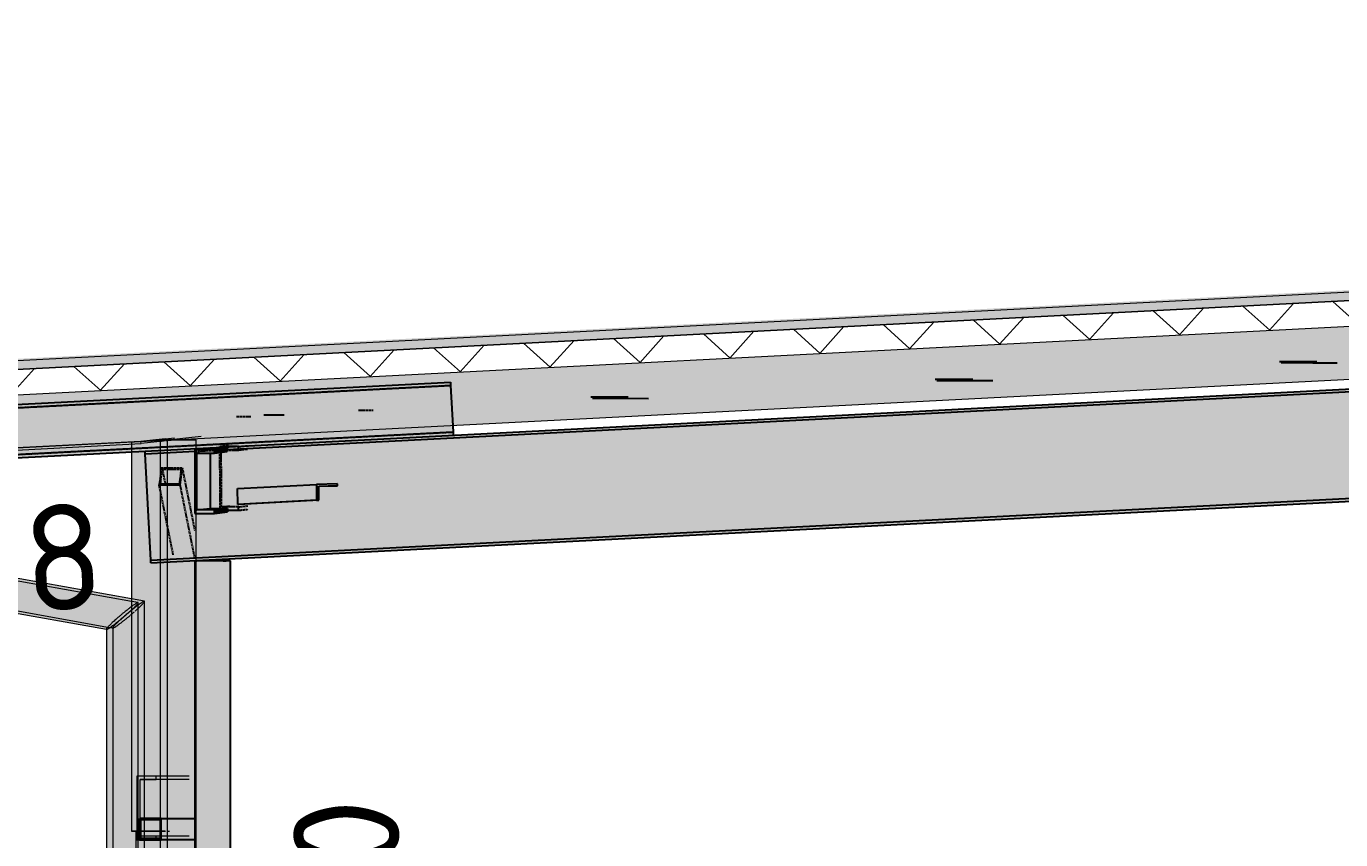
# Model space of a CAD drawing. Header units: millimetres. Extents: x 632 to 645312, y -3890 to 22200.
# Drawn here: x 571723 to 577917, y 7600 to 11433 of the extents above; entities that cross this region are included whole.
import ezdxf

# ---------------------------------------------------------------- set-up
doc = ezdxf.new("R2010")
doc.units = ezdxf.units.MM
doc.linetypes.add('Dash', pattern=[7, 5, -2])
doc.linetypes.add('Hidden Half', pattern=[3, 2, -1])
for name, color, linetype, lineweight in [('A-200-M_WALL_EXT', 113, 'Continuous', 13), ('A-200-M_WALL_PAT', 111, 'Continuous', 13), ('A-270-M_ROOF', 132, 'Continuous', 13), ('A-350-M_CEILING', 13, 'Continuous', 13), ('M-520-M_DRAINAGE_FW', 2, 'Continuous', 13), ('S-280-A_COLUMN', 171, 'Continuous', 18), ('S-280-A_STRUCT_FRAME', 2, 'Continuous', 18), ('S-280-M_COLUMN', 52, 'Continuous', 13), ('S-280-M_STRUCT_FRAME', 12, 'Continuous', 13), ('S-280-MH_COLUMN', 52, 'Hidden Half', 13)]:
    doc.layers.add(name, color=color, linetype=linetype, lineweight=lineweight)
doc.styles.add('ISOCPEUR_2', font='isocpeur.ttf', dxfattribs={"height": 500})

# ---------------------------------------------------------------- blocks, each defined once
blk = doc.blocks.new('Downpipe - L Spreader - Default-3252576-S6_501-SECTION C1')
at = {"layer": 'M-520-M_DRAINAGE_FW', "lineweight": 5, "transparency": 33554432}
for points in [[(4282684.1, 8654.7), (4282748.3, 8705.1), (4282769.9, 8717.6), (4280644.1, 9095.9), (4280630.6, 9088.3), (4280580.1, 9050.1), (4280560.6, 9033.8), (4282601.6, 8669.4)], [(4282621.8, 8591.8), (4282621.2, 8593.9), (4282635.2, 8610.2), (4282684.1, 8654.7), (4280560.6, 9033.8), (4280511.6, 8989.3), (4280497.7, 8973), (4280498.2, 8970.9), (4282601.6, 8595.4)]]:
    blk.add_hatch(color=27, dxfattribs=at).paths.add_polyline_path(points)
h = blk.add_hatch(color=27, dxfattribs=at)
h.paths.add_polyline_path([(4282684.1, 5033.8), (4282770.4, 5033.8), (4282769.9, 5050), (4282732.8, 5050), (4282732.7, 5107.9), (4282684.1, 5105.7), (4282684.1, 5047.5)])
h.paths.add_polyline_path([(4282684.1, 5232.8), (4282770.4, 5235), (4282769.9, 8717.6), (4282754.1, 8709.2), (4282703.7, 8671), (4282684.1, 8654.7), (4282684.1, 5235)])
h = blk.add_hatch(color=27, dxfattribs=at)
h.paths.add_polyline_path([(4282665.3, 5033.8), (4282684.1, 5033.8), (4282683.7, 5105.6), (4282621.2, 5102.8), (4282621.2, 5033.8), (4282648.6, 5033.8)])
h.paths.add_polyline_path([(4282621.2, 5230), (4282684.1, 5235), (4282684.1, 8654.7), (4282635.2, 8610.2), (4282621.2, 8593.9), (4282621.2, 5235)])
at = {"layer": 'M-520-M_DRAINAGE_FW', "color": 53, "lineweight": 5}
for p, q in [((4282738.9, 8723.2), (4280646.7, 9096.7)), ((4280497.9, 8970.9), (4282621.5, 8591.8)), ((4282770.2, 8717.6), (4282738.9, 8723.2)), ((4282770.8, 7900), (4282770.8, 8716.8)), ((4282620.8, 8592.5), (4282620.8, 5250.9)), ((4282770.8, 7600), (4282770.8, 7900)), ((4282770.8, 5250.2), (4282770.8, 7600))]:
    blk.add_line(p, q, dxfattribs=at)
for points, knots in [([(4282738.9, 8698.5), (4282736.6, 8696.7), (4282732.8, 8693.9), (4282727.3, 8689.6), (4282721.2, 8685), (4282713.4, 8678.8), (4282703.7, 8671), (4282693.9, 8663), (4282687.3, 8657.5), (4282684.1, 8654.7)], [0.7551263, 0.7551263, 0.7551263, 0.7551263, 0.7916667, 0.8125, 0.8333333, 0.875, 0.9166667, 0.9583333, 1, 1, 1, 1]), ([(4282726.3, 8671), (4282729.3, 8673.6), (4282733.7, 8677.5), (4282737.8, 8681.3), (4282739.1, 8682.5)], [0.08333333, 0.08333333, 0.08333333, 0.08333333, 0.125, 0.14582913, 0.14582913, 0.14582913, 0.14582913]), ([(4282740.2, 8683.5), (4282741.2, 8684.4), (4282743.4, 8686.5), (4282746.8, 8689.6), (4282750.6, 8693.3), (4282753.1, 8695.8), (4282754.4, 8697.1)], [0.15141864, 0.15141864, 0.15141864, 0.15141864, 0.16666667, 0.1875, 0.20833333, 0.23521666, 0.23521666, 0.23521666, 0.23521666]), ([(4282754.4, 8697.1), (4282755.1, 8697.8), (4282757.8, 8700.5), (4282761.4, 8704.2), (4282763.8, 8706.8), (4282764.7, 8707.8)], [0.23542801, 0.23542801, 0.23542801, 0.23542801, 0.25, 0.29166667, 0.3199268, 0.3199268, 0.3199268, 0.3199268]), ([(4282765.9, 8709.2), (4282767, 8710.6), (4282768.8, 8712.7), (4282769.8, 8714.4), (4282770.2, 8715)], [0.33333333, 0.33333333, 0.33333333, 0.33333333, 0.375, 0.40731997, 0.40731997, 0.40731997, 0.40731997]), ([(4282684.1, 8654.7), (4282680.9, 8651.9), (4282674.5, 8646.4), (4282665.2, 8638.4), (4282656.5, 8630.5), (4282649.8, 8624.3), (4282644.9, 8619.7), (4282640.2, 8615.2), (4282635, 8610.1), (4282629.7, 8604.6), (4282625.6, 8600), (4282622.7, 8596.4), (4282620.6, 8593), (4282620.7, 8591.9), (4282621.5, 8591.8)], [0, 0, 0, 0, 0.0416667, 0.0833333, 0.125, 0.1666667, 0.1875, 0.2083333, 0.25, 0.2916667, 0.3333333, 0.375, 0.4166667, 0.4912474, 0.4912474, 0.4912474, 0.4912474]), ([(4282651.8, 8610.2), (4282654.4, 8612.1), (4282658.6, 8615.2), (4282663.2, 8618.8), (4282664.9, 8620.1), (4282665.1, 8620.3)], [0.75, 0.75, 0.75, 0.75, 0.79166667, 0.8125, 0.81576014, 0.81576014, 0.81576014, 0.81576014]), ([(4282669, 8623.2), (4282672, 8625.6), (4282677, 8629.5), (4282682.1, 8633.6), (4282684, 8635.2)], [0.83333333, 0.83333333, 0.83333333, 0.83333333, 0.875, 0.89962266, 0.89962266, 0.89962266, 0.89962266]), ([(4282688, 8638.4), (4282691.3, 8641), (4282696.5, 8645.3), (4282701.7, 8649.7), (4282703.7, 8651.4)], [0.91666667, 0.91666667, 0.91666667, 0.91666667, 0.95833333, 0.98342122, 0.98342122, 0.98342122, 0.98342122]), ([(4282707.6, 8654.7), (4282710.8, 8657.5), (4282716, 8662), (4282721, 8666.3), (4282722.8, 8667.9)], [0, 0, 0, 0, 0.04166667, 0.06722635, 0.06722635, 0.06722635, 0.06722635]), ([(4282637.6, 8600.2), (4282639.6, 8601.6), (4282643.1, 8604), (4282646.9, 8606.7), (4282648.3, 8607.7)], [0.66666667, 0.66666667, 0.66666667, 0.66666667, 0.70833333, 0.73171743, 0.73171743, 0.73171743, 0.73171743])]:
    blk.add_open_spline(points, degree=3, knots=knots, dxfattribs=at)
for points in [[(4282722.9, 8668), (4282724.1, 8669), (4282725.2, 8670), (4282726.3, 8671)], [(4282754.1, 8709.2), (4282752.1, 8707.8), (4282747.6, 8704.7), (4282742.6, 8701.1), (4282739.9, 8699.2)], [(4282764.4, 8715.5), (4282761.7, 8714.1), (4282758.2, 8711.9), (4282754.1, 8709.2)], [(4282769.9, 8717.6), (4282768.9, 8717.6), (4282767, 8716.9), (4282764.4, 8715.5)], [(4282770.2, 8717.6), (4282770.1, 8717.6), (4282770, 8717.6), (4282769.9, 8717.6)], [(4282770.8, 8716.8), (4282770.8, 8717.3), (4282770.6, 8717.5), (4282770.2, 8717.6)], [(4282770.4, 8715.5), (4282770.7, 8716), (4282770.8, 8716.5), (4282770.8, 8716.8)], [(4282648.4, 8607.8), (4282649.5, 8608.5), (4282650.6, 8609.4), (4282651.8, 8610.2)], [(4282665.2, 8620.4), (4282666.5, 8621.3), (4282667.7, 8622.2), (4282669, 8623.2)], [(4282684.1, 8635.3), (4282685.4, 8636.3), (4282686.7, 8637.3), (4282688, 8638.4)], [(4282703.8, 8651.4), (4282705.1, 8652.5), (4282706.3, 8653.6), (4282707.6, 8654.7)], [(4282621.5, 8591.8), (4282621.6, 8591.8), (4282621.7, 8591.8), (4282621.8, 8591.8)], [(4282621.8, 8591.8), (4282622.5, 8591.8), (4282623.7, 8592.1), (4282625.3, 8592.9)], [(4282627.3, 8593.9), (4282629.4, 8595), (4282631.9, 8596.5), (4282634.8, 8598.4)], [(4282634.8, 8598.4), (4282635.7, 8599), (4282636.6, 8599.6), (4282637.6, 8600.2)]]:
    blk.add_open_spline(points, degree=3, dxfattribs=at)
blk = doc.blocks.new('Structural Framing 26 - Structural Framing 26-1480178-S6_501-SECTION C1')
at = {"layer": 'S-280-M_STRUCT_FRAME', "lineweight": 5, "transparency": 33554432}
for points in [[(4282764.2, 7600), (4282777.3, 7600), (4282777.3, 7700), (4282780.4, 7700), (4282780.4, 7884), (4282855.3, 7884), (4282855.3, 7900), (4282764.2, 7900), (4282764.2, 7707.8)], [(4282780.3, 7700), (4282938.7, 7700), (4282938.7, 7884), (4282780.3, 7884), (4282780.3, 7707.8)], [(4282855.4, 7884), (4283013.8, 7884), (4283013.8, 7900), (4282855.4, 7900)]]:
    blk.add_hatch(color=8, dxfattribs=at).paths.add_polyline_path(points)
at = {"layer": 'S-280-M_STRUCT_FRAME', "color": 53, "lineweight": 5}
for p, q in [((4282855.3, 7900), (4282764.2, 7900)), ((4282764.2, 7900), (4282764.2, 7600)), ((4282855.3, 7900), (4282764.2, 7900)), ((4282780.4, 7616), (4282780.4, 7884)), ((4282780.4, 7884), (4282855.3, 7884)), ((4282854.9, 7884), (4282780.4, 7884)), ((4282855.3, 7884), (4282855.3, 7900)), ((4282875.1, 7900), (4282855.4, 7900)), ((4282909, 7900), (4282855.4, 7900)), ((4282909, 7884), (4282855.4, 7884)), ((4282875.1, 7884), (4282855.4, 7884)), ((4282899.8, 7900), (4282879.9, 7900)), ((4282899.8, 7884), (4282879.9, 7884)), ((4282909, 7900), (4282905.5, 7900)), ((4282909, 7884), (4282905.5, 7884)), ((4282922.6, 7900), (4282909, 7900)), ((4282923.4, 7900), (4282909, 7900)), ((4282923.4, 7884), (4282909, 7884)), ((4282938.8, 7884), (4282909, 7884)), ((4282946, 7900), (4282923.4, 7900)), ((4282946, 7884), (4282923.4, 7884)), ((4283011.3, 7900), (4282946, 7900)), ((4283011.3, 7884), (4282946, 7884)), ((4282764.2, 7600), (4282855.3, 7600)), ((4282764.2, 7600), (4282855.3, 7600)), ((4282855.3, 7616), (4282780.4, 7616)), ((4282854.9, 7616), (4282780.4, 7616)), ((4282855.3, 7600), (4282855.3, 7616)), ((4282875.1, 7616), (4282855.4, 7616)), ((4282909, 7616), (4282855.4, 7616)), ((4282909, 7600), (4282855.4, 7600)), ((4282855.4, 7600), (4282875.1, 7600)), ((4282899.8, 7616), (4282880.2, 7616)), ((4282880.2, 7600), (4282899.8, 7600)), ((4282909, 7616), (4282905.5, 7616)), ((4282905.5, 7600), (4282909, 7600)), ((4282923.4, 7600), (4282909, 7600)), ((4282909, 7600), (4282922.6, 7600)), ((4282938.8, 7616), (4282910.9, 7616)), ((4282923.4, 7616), (4282910.9, 7616)), ((4282946, 7616), (4282923.4, 7616)), ((4282946, 7600), (4282923.4, 7600)), ((4283011.3, 7616), (4282946, 7616)), ((4283011.3, 7600), (4282946, 7600))]:
    blk.add_line(p, q, dxfattribs=at)
blk = doc.blocks.new('Downpipe - L Spreader - Default-V66-S6_501-SECTION C1')
at = {"layer": 'M-520-M_DRAINAGE_FW', "lineweight": 5, "transparency": 33554432}
for points in [[(4282713.8, 8660.9), (4282769.6, 8705.4), (4282799.6, 8723.8), (4280676.1, 9102.9), (4280660.3, 9094.5), (4280609.9, 9056.3), (4280590.3, 9040), (4282601.6, 8680.9)], [(4282651.5, 8598), (4282651, 8600.1), (4282664.9, 8616.4), (4282713.8, 8660.9), (4280590.3, 9040), (4280541.4, 8995.5), (4280527.4, 8979.2), (4280528, 8977.1), (4282601.6, 8606.9)]]:
    blk.add_hatch(color=27, dxfattribs=at).paths.add_polyline_path(points)
h = blk.add_hatch(color=27, dxfattribs=at)
h.paths.add_polyline_path([(4282713.8, 5040), (4282800.2, 5040), (4282799.6, 5050), (4282732.8, 5050), (4282732.7, 5107.9), (4282713.8, 5107), (4282713.8, 5047.5)])
h.paths.add_polyline_path([(4282713.8, 5234.1), (4282783.8, 5235), (4282800.2, 5235), (4282799.6, 7600), (4282777.3, 7600), (4282777.3, 7700), (4282800.2, 7700), (4282799.6, 8723.8), (4282783.8, 8715.4), (4282733.4, 8677.2), (4282713.8, 8660.9), (4282713.8, 5235)])
h = blk.add_hatch(color=27, dxfattribs=at)
h.paths.add_polyline_path([(4282695.1, 5040), (4282713.8, 5040), (4282713.5, 5107), (4282651, 5104.2), (4282651, 5040), (4282678.4, 5040)])
h.paths.add_polyline_path([(4282651, 5231.3), (4282713.8, 5235), (4282713.8, 8660.9), (4282664.9, 8616.4), (4282651, 8600.1), (4282651, 5235)])
at = {"layer": 'M-520-M_DRAINAGE_FW', "color": 53, "lineweight": 5}
for p, q in [((4282738.9, 8734.7), (4280676.4, 9102.9)), ((4280527.7, 8977.1), (4282635.2, 8600.8)), ((4282799.9, 8723.8), (4282738.9, 8734.7)), ((4282800.6, 7900), (4282800.6, 8723)), ((4282635.2, 8600.8), (4282648.6, 8598.4)), ((4282648.8, 8598.4), (4282651.2, 8598)), ((4282650.6, 8598.7), (4282650.6, 5250.7)), ((4282800.6, 7884), (4282800.6, 7900)), ((4282800.6, 7616), (4282800.6, 7883.6)), ((4282800.6, 7600), (4282800.6, 7616)), ((4282800.6, 5250.1), (4282800.6, 7600))]:
    blk.add_line(p, q, dxfattribs=at)
for points, knots in [([(4282733.4, 8677.2), (4282730.1, 8674.5), (4282726.6, 8671.7), (4282723.1, 8668.7), (4282722.8, 8668.5)], [0.91666667, 0.91666667, 0.91666667, 0.91666667, 0.95833333, 0.96180645, 0.96180645, 0.96180645, 0.96180645]), ([(4282752.4, 8692.4), (4282749.4, 8690), (4282745.3, 8686.8), (4282741.1, 8683.4), (4282740.1, 8682.6)], [0.83333333, 0.83333333, 0.83333333, 0.83333333, 0.875, 0.88784002, 0.88784002, 0.88784002, 0.88784002]), ([(4282740.1, 8663.4), (4282742.4, 8665.3), (4282746.6, 8669), (4282750.7, 8672.5), (4282752.6, 8674.1)], [0.01227838, 0.01227838, 0.01227838, 0.01227838, 0.04166667, 0.06722635, 0.06722635, 0.06722635, 0.06722635]), ([(4282764.6, 8701.7), (4282763.5, 8700.9), (4282761, 8699), (4282757.6, 8696.3), (4282755.2, 8694.5), (4282754.3, 8693.8)], [0.77562734, 0.77562734, 0.77562734, 0.77562734, 0.79166667, 0.8125, 0.82496413, 0.82496413, 0.82496413, 0.82496413]), ([(4282783.8, 8715.4), (4282781.8, 8714), (4282777.6, 8711.1), (4282772.8, 8707.7), (4282770.5, 8706)], [0.66666667, 0.66666667, 0.66666667, 0.66666667, 0.70833333, 0.74541917, 0.74541917, 0.74541917, 0.74541917]), ([(4282770.6, 8690.4), (4282771.3, 8691), (4282773.3, 8692.9), (4282776.5, 8695.9), (4282780.3, 8699.6), (4282782.8, 8702), (4282784.1, 8703.3)], [0.15499904, 0.15499904, 0.15499904, 0.15499904, 0.16666667, 0.1875, 0.20833333, 0.23521666, 0.23521666, 0.23521666, 0.23521666]), ([(4282784.2, 8703.3), (4282784.9, 8704), (4282787.5, 8706.7), (4282791.1, 8710.4), (4282793.5, 8713), (4282794.4, 8714)], [0.23542801, 0.23542801, 0.23542801, 0.23542801, 0.25, 0.29166667, 0.3199268, 0.3199268, 0.3199268, 0.3199268]), ([(4282795.6, 8715.4), (4282796.8, 8716.8), (4282798.5, 8718.9), (4282799.5, 8720.6), (4282799.9, 8721.2)], [0.33333333, 0.33333333, 0.33333333, 0.33333333, 0.375, 0.40731997, 0.40731997, 0.40731997, 0.40731997]), ([(4282678.4, 8629.4), (4282677.1, 8628.2), (4282674.6, 8625.9), (4282670.1, 8621.6), (4282667.2, 8618.7), (4282665.4, 8616.9)], [0.16666667, 0.16666667, 0.16666667, 0.16666667, 0.1875, 0.20833333, 0.24654338, 0.24654338, 0.24654338, 0.24654338]), ([(4282667.3, 8606.4), (4282669.3, 8607.8), (4282672.8, 8610.2), (4282676.6, 8612.9), (4282678.1, 8613.9)], [0.66666667, 0.66666667, 0.66666667, 0.66666667, 0.70833333, 0.73171743, 0.73171743, 0.73171743, 0.73171743]), ([(4282678.1, 8614), (4282679.2, 8614.8), (4282681.1, 8616.1), (4282683.1, 8617.6), (4282683.9, 8618.2)], [0.73213163, 0.73213163, 0.73213163, 0.73213163, 0.75, 0.76272259, 0.76272259, 0.76272259, 0.76272259]), ([(4282695.1, 8644.6), (4282692.1, 8642), (4282688.3, 8638.6), (4282684.7, 8635.3), (4282683.9, 8634.6)], [0.08333333, 0.08333333, 0.08333333, 0.08333333, 0.125, 0.13746163, 0.13746163, 0.13746163, 0.13746163]), ([(4282684.1, 8618.3), (4282686, 8619.7), (4282689.2, 8622.2), (4282692.9, 8625), (4282694.6, 8626.3), (4282694.9, 8626.5)], [0.76366899, 0.76366899, 0.76366899, 0.76366899, 0.79166667, 0.8125, 0.81576014, 0.81576014, 0.81576014, 0.81576014]), ([(4282695, 8626.6), (4282696.2, 8627.5), (4282698.9, 8629.6), (4282701.7, 8631.8), (4282703.3, 8633)], [0.81621053, 0.81621053, 0.81621053, 0.81621053, 0.83333333, 0.85391857, 0.85391857, 0.85391857, 0.85391857]), ([(4282713.8, 8660.9), (4282710.6, 8658.1), (4282707.2, 8655.1), (4282703.8, 8652.2), (4282703.6, 8652)], [0, 0, 0, 0, 0.04166667, 0.04462616, 0.04462616, 0.04462616, 0.04462616]), ([(4282703.7, 8633.4), (4282705.2, 8634.5), (4282708.5, 8637.1), (4282711.8, 8639.8), (4282713.7, 8641.4)], [0.85604483, 0.85604483, 0.85604483, 0.85604483, 0.875, 0.89962266, 0.89962266, 0.89962266, 0.89962266]), ([(4282713.8, 8641.5), (4282715.1, 8642.5), (4282718.1, 8644.9), (4282721, 8647.3), (4282722.7, 8648.7)], [0.90007953, 0.90007953, 0.90007953, 0.90007953, 0.91666667, 0.9379246, 0.9379246, 0.9379246, 0.9379246]), ([(4282722.9, 8648.8), (4282724.4, 8650.1), (4282728, 8653), (4282731.5, 8655.9), (4282733.4, 8657.6)], [0.93867161, 0.93867161, 0.93867161, 0.93867161, 0.95833333, 0.98342122, 0.98342122, 0.98342122, 0.98342122]), ([(4282651.2, 8598), (4282651.3, 8598), (4282652.1, 8597.9), (4282653.4, 8598.4), (4282655.1, 8599.1)], [0.49124735, 0.49124735, 0.49124735, 0.49124735, 0.5, 0.56081042, 0.56081042, 0.56081042, 0.56081042])]:
    blk.add_open_spline(points, degree=3, knots=knots, dxfattribs=at)
for points in [[(4282739, 8681.7), (4282737.1, 8680.2), (4282735.3, 8678.7), (4282733.4, 8677.2)], [(4282756.1, 8677.2), (4282759.1, 8679.8), (4282762, 8682.4), (4282764.7, 8685)], [(4282769.6, 8705.4), (4282768, 8704.2), (4282766.4, 8703), (4282764.6, 8701.7)], [(4282764.7, 8685), (4282766.5, 8686.6), (4282768.2, 8688.1), (4282769.9, 8689.7)], [(4282794.1, 8721.7), (4282791.4, 8720.3), (4282788, 8718.1), (4282783.8, 8715.4)], [(4282799.6, 8723.8), (4282798.6, 8723.8), (4282796.7, 8723.1), (4282794.1, 8721.7)], [(4282799.9, 8723.8), (4282799.8, 8723.8), (4282799.7, 8723.8), (4282799.6, 8723.8)], [(4282800.6, 8723.1), (4282800.6, 8723.5), (4282800.4, 8723.7), (4282799.9, 8723.8)], [(4282800.2, 8721.7), (4282800.4, 8722.3), (4282800.6, 8722.7), (4282800.6, 8723.1)], [(4282664.9, 8616.4), (4282663, 8614.5), (4282659.5, 8610.8), (4282656.7, 8607.8), (4282655.5, 8606.4)], [(4282682.2, 8633), (4282680.9, 8631.8), (4282679.6, 8630.6), (4282678.4, 8629.4)], [(4282703.5, 8652), (4282700.6, 8649.5), (4282697.8, 8647), (4282695.1, 8644.6)], [(4282722.7, 8668.4), (4282719.7, 8666), (4282716.8, 8663.4), (4282713.8, 8660.9)], [(4282733.5, 8657.7), (4282734.8, 8658.7), (4282736, 8659.8), (4282737.3, 8660.9)], [(4282651, 8600.1), (4282650.7, 8599.5), (4282650.6, 8599.1), (4282650.6, 8598.7)], [(4282650.6, 8598.7), (4282650.6, 8598.3), (4282650.8, 8598.1), (4282651.2, 8598)], [(4282655.5, 8606.4), (4282654.4, 8605), (4282652.4, 8602.6), (4282651.3, 8600.8), (4282651, 8600.1)], [(4282657, 8600.1), (4282659.1, 8601.2), (4282661.6, 8602.7), (4282664.5, 8604.6)]]:
    blk.add_open_spline(points, degree=3, dxfattribs=at)
blk = doc.blocks.new('Area 51 Ceiling - External FC - Area 51 Ceiling - External FC-2924300-S6_501-SECTION C1')
at = {"layer": 'A-350-M_CEILING', "color": 53, "lineweight": 5}
for p, q in [((4282783.3, 9476.4), (4282166.5, 9444.6)), ((4282783.8, 9466.5), (4282783.3, 9476.4)), ((4282783.4, 9476.5), (4282941.7, 9493.7)), ((4282874.5, 9476.4), (4282784, 9466.5)), ((4282878.1, 9476.7), (4282875.1, 9476.4)), ((4282899.8, 9479.1), (4282879.5, 9476.9)), ((4282909, 9480.1), (4282903, 9479.5)), ((4282942.2, 9483.7), (4282910.7, 9480.3)), ((4282166.5, 9444.6), (4280603.4, 9363.9)), ((4280603.9, 9354), (4282783.8, 9466.5)), ((4280622.8, 9366.1), (4280603.4, 9363.9)), ((4280603.4, 9363.9), (4280603.9, 9354)), ((4280603.9, 9354), (4280762.4, 9371.2)), ((4280674.2, 9371.7), (4280622.8, 9366.1)), ((4280761.7, 9381.2), (4280674.4, 9371.7))]:
    blk.add_line(p, q, dxfattribs=at)
blk = doc.blocks.new('25021-APA-ZZ-ZZ-M3-AR-000001_V3_rvt-8-S6_501-SECTION C1')
at = {"layer": 'A-200-M_WALL_EXT', "lineweight": 5, "transparency": 33554432}
blk.add_hatch(color=10, dxfattribs=at).paths.add_polyline_path([(4282915, 7700), (4283036.9, 7700), (4283037.5, 8914.9), (4283036, 8914.9), (4282909, 8908.4), (4282909, 7700)])
at = {"layer": 'A-200-M_WALL_PAT', "transparency": 33554432}
for points in [[(4282777.3, 7640), (4282777.3, 7700), (4282909, 7700), (4282909, 8908.4), (4282830.4, 8904.3), (4282803.2, 9431.8), (4282738.9, 9428.5), (4282738.9, 7640), (4282748.3, 7640)], [(4282909, 5240), (4282909, 7600), (4282777.3, 7600), (4282777.3, 7640), (4282759.1, 7640), (4282759.1, 5240), (4282895, 5240)]]:
    blk.add_hatch(color=253, dxfattribs=at).paths.add_polyline_path(points)
at = {"layer": 'A-270-M_ROOF', "transparency": 33554432}
h = blk.add_hatch(color=9, dxfattribs=at)
h.paths.add_polyline_path([(4280622.8, 9735.4), (4307676.8, 11131.7), (4307676.8, 11171.8), (4280622.8, 9775.5)])
h.paths.add_polyline_path([(4307826.8, 11139.5), (4312657.3, 11388.8), (4312657.3, 11428.9), (4307826.8, 11179.5)])
at = {"layer": 'A-270-M_ROOF', "lineweight": 5, "transparency": 33554432}
h = blk.add_hatch(color=9, dxfattribs=at)
h.paths.add_polyline_path([(4280622.9, 9775.5), (4307676.8, 11171.8), (4307676.8, 11176.3), (4307460.4, 11165.2), (4307416.6, 11167.5), (4280781.3, 9792.8)])
h.paths.add_polyline_path([(4307826.8, 11179.5), (4312657.3, 11428.9), (4312657.3, 11433.4), (4307826.8, 11183.8)])
at = {"layer": 'A-270-M_ROOF', "lineweight": 5}
h = blk.add_hatch(dxfattribs=at)
h.set_pattern_fill('FP_46', angle=225, style=0, pattern_type=2)
h.set_pattern_definition([(47.955, (4325937.9, -8e-07), (-222.7857, 200.9142), []), (137.955, (4325937.9, -8e-07), (-200.9142, -222.7857), [])])
h.paths.add_polyline_path([(4280622.8, 9615.3), (4307676.8, 11011.6), (4307676.8, 11131.7), (4280622.8, 9735.4), (4280622.8, 9674.2)])
h.paths.add_polyline_path([(4307826.8, 11019.3), (4312657.3, 11268.6), (4312657.3, 11388.8), (4307826.8, 11139.5), (4307826.8, 11062.2)])
at = {"layer": 'A-270-M_ROOF', "lineweight": 5, "transparency": 33554432}
h = blk.add_hatch(color=10, dxfattribs=at)
h.paths.add_polyline_path([(4280622.9, 9735.4), (4307676.8, 11131.7), (4307676.8, 11136.3), (4307460.4, 11125.1), (4307416.6, 11127.4), (4280781.3, 9752.7)])
h.paths.add_polyline_path([(4307826.8, 11139.5), (4312657.3, 11388.8), (4312657.3, 11393.4), (4307826.8, 11143.7)])
h = blk.add_hatch(color=254, dxfattribs=at)
h.paths.add_polyline_path([(4284252.3, 9552.3), (4307676.8, 10761.2), (4307676.8, 11011.6), (4280622.8, 9615.3), (4280622.8, 9572.6), (4280777.7, 9588.8), (4280862.3, 9588), (4280862.7, 9582.1), (4284241.8, 9756.3), (4284251.2, 9573.4)])
h.paths.add_polyline_path([(4307826.8, 10769), (4312657.3, 11018.3), (4312657.3, 11268.6), (4307826.8, 11019.3), (4307826.8, 10830.9)])
at = {"layer": 'S-280-M_COLUMN', "lineweight": 5, "transparency": 33554432}
h = blk.add_hatch(color=10, dxfattribs=at)
h.paths.add_polyline_path([(4282878.1, 5240), (4282882.9, 5240), (4282882.9, 7600), (4282874.5, 7600), (4282875.1, 5240)])
h.paths.add_polyline_path([(4282874.5, 7700), (4282882.9, 7700), (4282882.9, 8907), (4282874.5, 8904.3), (4282874.5, 7707.8)])
h = blk.add_hatch(color=10, dxfattribs=at)
h.paths.add_polyline_path([(4282899.8, 5240), (4282899.8, 7600), (4282879.5, 7600), (4282879.5, 5240), (4282895, 5240)])
h.paths.add_polyline_path([(4282895, 7700), (4282899.8, 7700), (4282899.8, 8907.9), (4282879.5, 8906.9), (4282879.5, 7700)])
h = blk.add_hatch(color=10, dxfattribs=at)
h.paths.add_polyline_path([(4283011.3, 5240), (4283011.3, 7600), (4282882.9, 7600), (4282882.9, 5240), (4282895, 5240)])
h.paths.add_polyline_path([(4282895, 7700), (4283011.3, 7700), (4283011.3, 8913.6), (4282882.9, 8907), (4282882.9, 7700)])
h = blk.add_hatch(color=10, dxfattribs=at)
h.paths.add_polyline_path([(4282903, 5240), (4282905.5, 5240), (4282904.1, 7600), (4282899.8, 7600), (4282900.9, 5240)])
h.paths.add_polyline_path([(4282901.8, 7700), (4282905.5, 7700), (4282903.3, 8908.1), (4282899.8, 8907.9), (4282900.9, 7700)])
h = blk.add_hatch(color=10, dxfattribs=at)
h.paths.add_polyline_path([(4283033.9, 5240), (4283033.9, 7600), (4282905.5, 7600), (4282905.5, 5240)])
h.paths.add_polyline_path([(4283033.9, 7700), (4283033.9, 8914.8), (4282905.5, 8908.2), (4282905.5, 7700)])
h = blk.add_hatch(color=10, dxfattribs=at)
h.paths.add_polyline_path([(4283016.4, 5240), (4283022.7, 5240), (4283020.6, 7600), (4283011.3, 7600), (4283011.3, 5240)])
h.paths.add_polyline_path([(4283016.4, 7700), (4283022.7, 7700), (4283020.6, 8914.1), (4283011.3, 8913.6), (4283013.4, 7700)])
h = blk.add_hatch(color=10, dxfattribs=at)
h.paths.add_polyline_path([(4283036.9, 5240), (4283036.9, 7600), (4283022.7, 7600), (4283022.7, 5240)])
h.paths.add_polyline_path([(4283036.9, 7700), (4283037.5, 8914.9), (4283022.7, 8914.2), (4283022.7, 7700)])
h = blk.add_hatch(color=10, dxfattribs=at)
h.paths.add_polyline_path([(4283036.3, 5240), (4283036.9, 5240), (4283035, 7600), (4283033.9, 7600), (4283033.9, 5240)])
h.paths.add_polyline_path([(4283034.9, 7700), (4283036.9, 7700), (4283036.3, 8914.9), (4283033.9, 8914.8), (4283033.9, 7700)])
at = {"layer": 'A-200-M_WALL_EXT', "color": 53, "lineweight": 5}
for p, q in [((4282738.9, 9474.2), (4282897.3, 9491.4)), ((4282909, 9482.9), (4282738.9, 9474.2)), ((4283067.3, 9500.2), (4282909, 9482.9)), ((4282909, 7640), (4282909, 9482.9)), ((4282738.9, 9474.2), (4282738.9, 7640)), ((4282738.9, 7640), (4282759.1, 7640)), ((4282759.1, 7640), (4282738.9, 7640)), ((4282764.2, 7640), (4282759.1, 7640)), ((4282759.1, 7640), (4282759.1, 5240)), ((4282759.1, 7640), (4282764.2, 7640)), ((4282780.3, 7640), (4282766.5, 7640)), ((4282766.5, 7640), (4282780.3, 7640)), ((4282875.1, 7640), (4282780.4, 7640)), ((4282780.4, 7640), (4282875.1, 7640)), ((4282897.3, 7640), (4282880.2, 7640)), ((4282880.2, 7640), (4282899.8, 7640)), ((4282905.5, 7640), (4282909, 7640)), ((4282909, 5240), (4282909, 7640)), ((4282909, 7640), (4282917.5, 7640))]:
    blk.add_line(p, q, dxfattribs=at)
at = {"layer": 'A-270-M_ROOF', "color": 53, "lineweight": 5}
for p, q in [((4280622.8, 9615.3), (4312682.3, 11269.9)), ((4282166.5, 9444.6), (4312682.3, 11019.6)), ((4293044.9, 10416.6), (4280622.8, 9775.5)), ((4292995.8, 10374), (4280622.8, 9735.4)), ((4280622.8, 9735.4), (4292995.8, 10374))]:
    blk.add_line(p, q, dxfattribs=at)
at = {"layer": 'S-280-M_COLUMN', "color": 53, "lineweight": 5}
for p, q in [((4282874.4, 9485.1), (4282875.1, 9485.1)), ((4282874.4, 9484.9), (4282874.4, 9481.1)), ((4282874.4, 9481.1), (4282874.4, 7900)), ((4282878.1, 9485.1), (4282882.9, 9485.1)), ((4282879.5, 9485.1), (4282879.4, 9485.1)), ((4282881.3, 9485.1), (4282879.4, 9485.1)), ((4282879.5, 9485.1), (4282894.9, 9485.1)), ((4282899.8, 9485.1), (4282879.5, 9485.1)), ((4282928.4, 9485.1), (4282882.9, 9485.1)), ((4282883.6, 9485.1), (4282928.4, 9485.1)), ((4282894.9, 9485.1), (4282899.7, 9485.1)), ((4282903, 9485.1), (4282899.8, 9485.1)), ((4282902.9, 9485.1), (4282905.5, 9485.1)), ((4282905.5, 9485.1), (4282903, 9485.1)), ((4282928.4, 9485.1), (4282905.5, 9485.1)), ((4282906.3, 9485.1), (4282928.4, 9485.1)), ((4282928.5, 9485.1), (4282950.2, 9485.1)), ((4282950.2, 9485.1), (4282928.5, 9485.1)), ((4282928.5, 9485.1), (4282950.2, 9485.1)), ((4282950.2, 9485.1), (4282928.5, 9485.1)), ((4282950.2, 9485.1), (4282999.2, 9485.1)), ((4282975.8, 9485.1), (4282950.2, 9485.1)), ((4282950.2, 9485.1), (4282976.5, 9485.1)), ((4282998.5, 9485.1), (4282950.2, 9485.1)), ((4283011.3, 9485.1), (4282975.8, 9485.1)), ((4282976.5, 9485.1), (4283011.3, 9485.1)), ((4283020.6, 9485.1), (4282998.5, 9485.1)), ((4282999.2, 9485.1), (4283020.6, 9485.1)), ((4283011.3, 9485.1), (4283022.7, 9485.1)), ((4283014.6, 9485.1), (4283012, 9485.1)), ((4283016.7, 9485.1), (4283014.6, 9485.1)), ((4283017.8, 9485.1), (4283016.7, 9485.1)), ((4283017.8, 9485.1), (4283020.6, 9485.1)), ((4283043, 9485.1), (4283022.7, 9485.1)), ((4283022.7, 9485.1), (4283033.9, 9485.1)), ((4283033.9, 9485.1), (4283022.7, 9485.1)), ((4283022.7, 9485.1), (4283038.1, 9485.1)), ((4283036.3, 9485.1), (4283033.9, 9485.1)), ((4283037.8, 9485.1), (4283036.3, 9485.1)), ((4283038.2, 9485.1), (4283037.8, 9485.1)), ((4283038.2, 9485.1), (4283038.1, 9485.1)), ((4283039.5, 9485.1), (4283042.5, 9485.1)), ((4283042.5, 9485.1), (4283043.2, 9485.1)), ((4283043, 9485.1), (4283043.2, 9485.1)), ((4283043.2, 5248.9), (4283043.2, 9485.1)), ((4282874.4, 7898.1), (4282874.4, 7884)), ((4282874.4, 7884), (4282874.4, 7616)), ((4282874.4, 7614.1), (4282874.4, 7600)), ((4282874.4, 7600), (4282874.4, 5249.7))]:
    blk.add_line(p, q, dxfattribs=at)
at = {"layer": 'A-350-M_CEILING', "color": 53, "lineweight": 5}
blk.add_blockref('Area 51 Ceiling - External FC - Area 51 Ceiling - External FC-2924300-S6_501-SECTION C1', (0, 0), dxfattribs=at)
at = {"layer": 'M-520-M_DRAINAGE_FW', "color": 53, "lineweight": 5}
for name in ['Downpipe - L Spreader - Default-3252576-S6_501-SECTION C1', 'Downpipe - L Spreader - Default-V66-S6_501-SECTION C1']:
    blk.add_blockref(name, (0, 0), dxfattribs=at)
at = {"layer": 'S-280-M_STRUCT_FRAME', "color": 53, "lineweight": 5}
blk.add_blockref('Structural Framing 26 - Structural Framing 26-1480178-S6_501-SECTION C1', (0, 0), dxfattribs=at)
blk = doc.blocks.new('NRP_Framing-Steel-PFC - B309 - 300PFC-3900465-S6_501-SECTION C1')
at = {"layer": 'S-280-M_STRUCT_FRAME', "linetype": 'Dash', "lineweight": 25}
for points in [[(4283038.1, 9437.9), (4283129.3, 9438.2), (4283188.3, 9444.8), (4283082.9, 9442.9), (4283041.7, 9438.3)], [(4283038.1, 9137.9), (4283129.3, 9138.1), (4283129.3, 9154.1), (4283046.2, 9153.9), (4283046.2, 9422), (4283129.3, 9422.2), (4283129.3, 9438.2), (4283038.1, 9437.9), (4283038.1, 9211.5)], [(4283046.2, 9153.9), (4283109.7, 9160.9), (4283109, 9422.1), (4283046.2, 9422), (4283046.2, 9154.1)], [(4283129.3, 9422.2), (4283190, 9428.8), (4283188.3, 9444.7), (4283129.3, 9438.2)], [(4283046.2, 9153.9), (4283129.3, 9154.1), (4283188.3, 9160.9), (4283109.7, 9160.9)], [(4283129.3, 9138.1), (4283190.7, 9144.9), (4283190.7, 9160.9), (4283129.3, 9154.1)]]:
    blk.add_hatch(color=256, dxfattribs=at).paths.add_polyline_path(points)
at = {"layer": 'S-280-M_STRUCT_FRAME', "lineweight": 25}
for p, q in [((4283101, 9444.8), (4283038.1, 9437.9)), ((4283129.3, 9438.2), (4283038.1, 9437.9)), ((4283038.1, 9437.9), (4283038.1, 9137.9)), ((4283046.2, 9422), (4283129.3, 9422.2)), ((4283046.2, 9153.9), (4283046.2, 9422)), ((4283101, 9444.8), (4283188.3, 9444.8)), ((4283109, 9422.1), (4283109.7, 9160.9)), ((4283129.3, 9438.2), (4283189.9, 9444.8)), ((4283129.3, 9422.2), (4283129.3, 9438.2)), ((4283129.3, 9422.2), (4283190, 9428.8)), ((4283189.9, 9444.8), (4283190, 9428.8)), ((4283038.1, 9137.9), (4283129.3, 9138.1)), ((4283046.2, 9153.9), (4283109.7, 9160.9)), ((4283129.3, 9154.1), (4283046.2, 9153.9)), ((4283109.7, 9160.9), (4283190.7, 9160.9)), ((4283129.3, 9154.1), (4283190.7, 9160.9)), ((4283129.3, 9138.1), (4283129.3, 9154.1)), ((4283129.3, 9138.1), (4283190.7, 9144.9)), ((4283190.7, 9160.9), (4283190.7, 9144.9))]:
    blk.add_line(p, q, dxfattribs=at)
blk = doc.blocks.new('NRP_Framing-Steel-SHS - WH433 - 100x100x5_0SHS-4145221-S6_501-SECTION C1')
at = {"layer": 'S-280-M_STRUCT_FRAME', "linetype": 'Dash', "lineweight": 25}
h = blk.add_hatch(color=256, dxfattribs=at)
h.paths.add_polyline_path([(4282777.3, 7600), (4282878.6, 7600), (4282878.6, 7700), (4282777.3, 7700)])
h.paths.add_polyline_path([(4282873.5, 7605), (4282782.4, 7605), (4282782.4, 7695), (4282873.5, 7695)])
for points in [[(4282782.4, 7605), (4282873.5, 7605), (4282873.5, 7695), (4282782.4, 7695), (4282782.4, 7639.4)], [(4282895, 7600), (4283036.9, 7600), (4283036.9, 7700), (4282878.6, 7700), (4282878.6, 7600)]]:
    blk.add_hatch(color=256, dxfattribs=at).paths.add_polyline_path(points)
at = {"layer": 'S-280-M_STRUCT_FRAME', "lineweight": 25}
for p, q in [((4282878.6, 7700), (4282777.3, 7700)), ((4282777.3, 7700), (4282777.3, 7600)), ((4282782.4, 7695), (4282873.5, 7695)), ((4282782.4, 7605), (4282782.4, 7695)), ((4282873.5, 7695), (4282873.5, 7605)), ((4282878.6, 7600), (4282878.6, 7700)), ((4282878.6, 7700), (4283037, 7700)), ((4282777.3, 7600), (4282878.6, 7600)), ((4282873.5, 7605), (4282782.4, 7605)), ((4283037, 7600), (4282878.6, 7600))]:
    blk.add_line(p, q, dxfattribs=at)
blk = doc.blocks.new('NRP_Framing-Steel-Purlin Z - P914 - EZ250-15-4145887-S6_501-SECTION C1')
at = {"layer": 'S-280-M_STRUCT_FRAME', "color": 150, "lineweight": 25}
for p, q in [((4288304.6, 9845.9), (4288155.9, 9846.8)), ((4288420.4, 9845.7), (4288304.6, 9845.9))]:
    blk.add_line(p, q, dxfattribs=at)
blk = doc.blocks.new('NRP_Framing-Steel-Purlin Z - P914 - EZ250-15-4145934-S6_501-SECTION C1')
at = {"layer": 'S-280-M_STRUCT_FRAME', "color": 150, "lineweight": 25}
for p, q in [((4286682.2, 9762.2), (4286533.4, 9763.2)), ((4286798, 9762.1), (4286682.2, 9762.2))]:
    blk.add_line(p, q, dxfattribs=at)
blk = doc.blocks.new('NRP_Framing-Steel-Purlin Z - P914 - EZ250-15-4145889-S6_501-SECTION C1')
at = {"layer": 'S-280-M_STRUCT_FRAME', "color": 150, "lineweight": 25}
for p, q in [((4285059.7, 9678.6), (4284911, 9679.5)), ((4285175.5, 9678.5), (4285059.7, 9678.6))]:
    blk.add_line(p, q, dxfattribs=at)
blk = doc.blocks.new('NRP_Framing-Steel-Purlin Z - P916 - EZ250-24-V79-S6_501-SECTION C1')
at = {"layer": 'S-280-M_STRUCT_FRAME', "color": 1, "lineweight": 25}
blk.add_line((4288324.7, 9852.6), (4288148.4, 9852.6), dxfattribs=at)
blk = doc.blocks.new('NRP_Framing-Steel-Purlin Z - P916 - EZ250-24-V80-S6_501-SECTION C1')
at = {"layer": 'S-280-M_STRUCT_FRAME', "color": 1, "lineweight": 25}
blk.add_line((4286702.3, 9768.9), (4286526, 9768.9), dxfattribs=at)
blk = doc.blocks.new('NRP_Framing-Steel-Purlin Z - P916 - EZ250-24-4005837-S6_501-SECTION C1')
at = {"layer": 'S-280-M_STRUCT_FRAME', "color": 1, "lineweight": 25}
blk.add_line((4285079.8, 9685.1), (4284903.5, 9685.1), dxfattribs=at)
blk = doc.blocks.new('NRP_Framing-Steel-Purlin Z - P916 - EZ250-24-4005834-S6_501-SECTION C1')
at = {"layer": 'S-280-M_STRUCT_FRAME', "color": 1, "lineweight": 25}
blk.add_line((4283457.8, 9601.4), (4283362.8, 9601.4), dxfattribs=at)
blk = doc.blocks.new('NRP_Framing-Steel-EA - RB725 - 75x75x8EA-4145890-S6_501-SECTION C1')
at = {"layer": 'S-280-M_STRUCT_FRAME', "linetype": 'Dash', "lineweight": 25}
for points in [[(4283239.2, 9180.5), (4283610.9, 9199.4), (4283610.9, 9274.4), (4283237.6, 9255.5)], [(4283610.9, 9199.4), (4283621.4, 9199.6), (4283621.4, 9266.6), (4283709.6, 9268.5), (4283709.6, 9276.5), (4283610.9, 9274.4)], [(4283621.4, 9264), (4283709.6, 9268.5), (4283621.4, 9266.6)], [(4283239.2, 9180.5), (4283245.3, 9180.5), (4283621.4, 9199.6), (4283610.9, 9199.4)]]:
    blk.add_hatch(color=256, dxfattribs=at).paths.add_polyline_path(points)
at = {"layer": 'S-280-M_STRUCT_FRAME', "lineweight": 25}
for p, q in [((4283237.6, 9255.5), (4283610.9, 9274.4)), ((4283239.2, 9180.5), (4283237.6, 9255.5)), ((4283709.6, 9276.5), (4283610.9, 9274.4)), ((4283610.9, 9274.4), (4283610.9, 9199.4)), ((4283709.6, 9268.5), (4283621, 9264)), ((4283621.4, 9266.6), (4283709.6, 9268.5)), ((4283621.4, 9199.6), (4283621.4, 9266.6)), ((4283709.6, 9268.5), (4283709.6, 9276.5)), ((4283610.9, 9199.4), (4283239.2, 9180.5)), ((4283245.3, 9180.5), (4283239.9, 9180.5)), ((4283621.4, 9199.6), (4283245.3, 9180.5)), ((4283610.9, 9199.4), (4283621.4, 9199.6))]:
    blk.add_line(p, q, dxfattribs=at)
blk = doc.blocks.new('NRP_Framing-Steel-PFC - OR308 - 250PFC-3898692-S6_501-SECTION C1')
at = {"layer": 'S-280-M_STRUCT_FRAME', "linetype": 'Dash', "lineweight": 25}
for points in [[(4280802.2, 9343.7), (4284253.9, 9521.6), (4284242.6, 9741.3), (4280719.2, 9558.4), (4280719.2, 9347.2), (4280802.2, 9346.7)], [(4280742.4, 9560.9), (4284242.6, 9741.3), (4284241.8, 9756.3), (4280789.2, 9578.4), (4280789.2, 9566.1)], [(4280737.7, 9325.4), (4284254.7, 9506.6), (4284253.9, 9521.6), (4280789.2, 9343), (4280789.2, 9331)]]:
    blk.add_hatch(color=256, dxfattribs=at).paths.add_polyline_path(points)
for p, q in [((4280742.4, 9560.9), (4284242.6, 9741.3)), ((4280695.5, 9573.5), (4280789.2, 9578.3)), ((4280696.3, 9558.5), (4280695.5, 9573.5)), ((4280696.3, 9558.5), (4280742.4, 9560.9)), ((4280696.3, 9558.5), (4280742.4, 9560.9)), ((4280707.6, 9338.8), (4280696.3, 9558.5)), ((4280789.2, 9343), (4284253.9, 9521.6)), ((4280707.6, 9338.8), (4280789.2, 9343)), ((4280707.6, 9338.8), (4280789.2, 9343)), ((4280708.4, 9323.9), (4280707.6, 9338.8)), ((4280708.4, 9323.9), (4280737.6, 9325.4))]:
    blk.add_line(p, q, dxfattribs=at)
at = {"layer": 'S-280-M_STRUCT_FRAME', "lineweight": 25}
for p, q in [((4280742.4, 9560.9), (4284242.6, 9741.3)), ((4280789.2, 9578.4), (4284241.8, 9756.3)), ((4284241.8, 9756.3), (4284242.6, 9741.3)), ((4284242.6, 9741.3), (4284253.9, 9521.6)), ((4280789.2, 9343), (4284253.9, 9521.6)), ((4284253.9, 9521.6), (4284254.7, 9506.6)), ((4280737.7, 9325.4), (4282803.2, 9431.8))]:
    blk.add_line(p, q, dxfattribs=at)
blk = doc.blocks.new('NRP_Framing-Steel-PFC - B309 - 300PFC-3965102-S6_501-SECTION C1')
at = {"layer": 'S-280-M_STRUCT_FRAME', "linetype": 'Dash', "lineweight": 25}
for p, q in [((4283154.1, 9452.4), (4283154.8, 9152.5)), ((4283201.9, 9452.4), (4283154.1, 9452.4)), ((4283196.5, 9457), (4283154.5, 9452.5)), ((4283162.7, 9168.5), (4283162, 9436.4)), ((4283162, 9436.4), (4283243, 9436.4)), ((4283242.9, 9452.4), (4283203.9, 9452.4)), ((4283242.9, 9452.4), (4283278.9, 9456.3)), ((4283243, 9436.4), (4283242.9, 9452.4)), ((4283243, 9436.4), (4283287.6, 9441.2)), ((4283280.7, 9456.5), (4283287.6, 9457.2)), ((4283243.7, 9168.5), (4283162.7, 9168.5)), ((4283163.2, 9168.5), (4283204.6, 9173)), ((4283243.7, 9168.5), (4283287.6, 9173.2)), ((4283243.7, 9152.5), (4283243.7, 9168.5)), ((4283154.8, 9152.5), (4283243.7, 9152.5)), ((4283243.7, 9152.5), (4283287.6, 9157.2))]:
    blk.add_line(p, q, dxfattribs=at)
blk = doc.blocks.new('NRP_Framing-Steel-Purlin C - P946 - EC250-24-4145876-S6_501-SECTION C1')
at = {"layer": 'S-280-M_STRUCT_FRAME', "color": 1, "linetype": 'Dash', "lineweight": 25}
blk.add_line((4283301.3, 9592.6), (4283233.1, 9593.1), dxfattribs=at)
blk.add_line((4283301.3, 9592.6), (4283233.1, 9593.1), dxfattribs=at)
blk = doc.blocks.new('NRP_Framing-Steel-Purlin C - P946 - EC250-24-4145877-S6_501-SECTION C1')
at = {"layer": 'S-280-M_STRUCT_FRAME', "color": 1, "linetype": 'Dash', "lineweight": 25}
blk.add_line((4283877.2, 9622.3), (4283808.9, 9622.7), dxfattribs=at)
blk.add_line((4283877.2, 9622.3), (4283808.9, 9622.7), dxfattribs=at)
blk = doc.blocks.new('NRP_Framing-Steel-SHS - S433 - 100x100x5_0SHS-4145432-S6_501-SECTION C1')
at = {"layer": 'S-280-M_STRUCT_FRAME', "linetype": 'Dash', "lineweight": 25}
for points in [[(4282895, 9272.1), (4282968.4, 9272.1), (4282972.9, 9308.8), (4282967.8, 9307.8), (4282963.9, 9276.1), (4282875, 9276.1), (4282876.7, 9289.5), (4282871.6, 9288.5), (4282869.6, 9272.1)], [(4282972.9, 9308.8), (4282968.4, 9272.1), (4282972.9, 9249.8)], [(4282972.9, 9249.8), (4282968.4, 9272.1), (4282869.6, 9272.1), (4282871.8, 9262.1), (4282966.7, 9250.5)], [(4282876.7, 9276.1), (4282876.7, 9289.5), (4282875, 9276.1), (4282875, 9276.1)]]:
    blk.add_hatch(color=256, dxfattribs=at).paths.add_polyline_path(points)
for p, q in [((4282879.2, 9350.9), (4282871.6, 9288.6)), ((4282876.7, 9289.6), (4282883.7, 9347)), ((4282978, 9350.9), (4282879.2, 9350.9)), ((4282883.7, 9347), (4282972.6, 9347)), ((4282883.7, 9347), (4282897.9, 9276.1)), ((4282972.6, 9347), (4282967.8, 9307.8)), ((4282972.9, 9308.8), (4282978, 9350.9)), ((4282978, 9350.9), (4283037, 9056.4)), ((4282935.7, 8941.9), (4282871.6, 9262.1)), ((4283037, 8929.5), (4282972.9, 9249.7))]:
    blk.add_line(p, q, dxfattribs=at)
at = {"layer": 'S-280-M_STRUCT_FRAME', "lineweight": 25}
for p, q in [((4282967.8, 9307.8), (4282963.9, 9276.1)), ((4282968.4, 9272.1), (4282972.9, 9308.8)), ((4282871.6, 9288.5), (4282869.6, 9272.1)), ((4282869.6, 9272.1), (4282968.4, 9272.1)), ((4282871.6, 9262.1), (4282869.6, 9272.1)), ((4282875, 9276.1), (4282876.7, 9289.5)), ((4282963.9, 9276.1), (4282875, 9276.1)), ((4282972.9, 9249.8), (4282968.4, 9272.1))]:
    blk.add_line(p, q, dxfattribs=at)

msp = doc.modelspace()

# ---------------------------------------------------------------- hatches: boundary and pattern name
at = {"layer": 'S-280-M_COLUMN', "lineweight": 5}
h = msp.add_hatch(color=256, dxfattribs=at)
h.paths.add_polyline_path([(572521.6, 4900), (572527.5, 4900), (572527.3, 5050), (572517.1, 5050), (572517.8, 4900)])
h.paths.add_polyline_path([(572527.5, 5200), (572527.5, 8914.9), (572517.1, 8914.9), (572517.8, 5200), (572527.1, 5200)])
h = msp.add_hatch(color=256, dxfattribs=at)
h.paths.add_polyline_path([(572651, 4900), (572651, 5050), (572527.5, 5050), (572527.5, 4900)])
h.paths.add_polyline_path([(572527.5, 5200), (572651, 5200), (572651, 8914.9), (572527.5, 8914.9), (572527.5, 5278.8)])
h = msp.add_hatch(color=256, dxfattribs=at)
h.paths.add_polyline_path([(572657.4, 4900), (572665.3, 4900), (572665.2, 5050), (572651, 5050), (572651, 4900)])
h.paths.add_polyline_path([(572662.6, 5200), (572665.3, 5200), (572665.3, 8914.9), (572651, 8914.9), (572651, 5200), (572662.2, 5200)])
h = msp.add_hatch(color=256, dxfattribs=at)
h.paths.add_polyline_path([(572668.6, 4900), (572684.8, 4900), (572684.8, 5050), (572665.3, 5050), (572665.3, 4900)])
h.paths.add_polyline_path([(572668.6, 5200), (572684.8, 5200), (572684.8, 8914.9), (572665.3, 8914.9), (572665.3, 5200)])
at = {"layer": 'S-280-M_STRUCT_FRAME', "lineweight": 5}
for points in [[(572284.2, 9418.6), (572518.4, 9430.7), (572520.6, 9438.2), (572581.3, 9444.8), (572670.2, 9444.8), (572670.2, 9438.5), (585010.1, 10074.6), (585009.4, 10087.7), (572283.5, 9431.8)], [(572310.7, 8904.3), (585036.6, 9560.2), (585035.9, 9573.4), (572310, 8917.5)]]:
    msp.add_hatch(color=256, dxfattribs=at).paths.add_polyline_path(points)
h = msp.add_hatch(color=256, dxfattribs=at)
h.paths.add_polyline_path([(572310, 8917.5), (585035.9, 9573.4), (585009.5, 10074.5), (572670.2, 9437.9), (572668.6, 9428.7), (572589.3, 9418.6), (572589.9, 9160.9), (572670.9, 9160.9), (572671, 9144.9), (572589.9, 9138.1), (572518.4, 9137.9), (572518.4, 9430.7), (572284.2, 9418.6), (572294.8, 9211.5)])
h.paths.add_polyline_path([(572719.5, 9180.5), (572717.9, 9255.5), (573101.7, 9274.6), (573189.8, 9276.5), (573189.8, 9268.5), (573101.7, 9264), (573101.7, 9199.6), (572725.6, 9180.5)])
h.paths.add_polyline_path([(572453.1, 9249.8), (572351.8, 9262.1), (572350.3, 9276.1), (572351.8, 9288.5), (572356.9, 9289.5), (572356.9, 9276.1), (572444.2, 9276.1), (572448.6, 9307.9), (572453.1, 9308.8), (572453.1, 9272.1)])
h.paths.add_polyline_path([(579854.7, 9546.6), (579849.6, 9546.6), (579849.6, 9663.1), (579339.7, 9634.4), (579336.3, 9709.4), (579965.2, 9745.4), (579968.6, 9702.7), (580025.8, 9702.7), (580025.9, 9673.1), (580557.1, 9697.5), (580557.1, 9689.5), (580461.4, 9684.6), (580465.3, 9617.7), (580296.3, 9609.8), (580025.9, 9595.1), (580025.9, 9552.7), (579994.8, 9546.7), (579881.1, 9546.6)])
h.paths.add_polyline_path([(579881.1, 9557.7), (579994.8, 9557.7), (579994.8, 9596), (579975.4, 9595.1), (579971.5, 9670), (579881.1, 9664.9), (579881.1, 9573.4)])
h.paths.add_polyline_path([(579968.6, 9678.5), (579994.8, 9680.6), (579994.8, 9691.7), (579968, 9691.6), (579968.5, 9680.6)])

# ---------------------------------------------------------------- linework, layer by layer
at = {"layer": 'S-280-M_COLUMN', "lineweight": 25}
for p, q in [((572517, 8914.9), (572517, 5200)), ((572517, 8914.9), (572527.5, 8914.9)), ((572651, 8914.9), (572527.5, 8914.9)), ((572651, 8914.9), (572665.3, 8914.9)), ((572684.8, 8914.9), (572665.3, 8914.9)), ((572684.8, 8914.9), (572685, 8914.9)), ((572685, 5200), (572685, 8914.9))]:
    msp.add_line(p, q, dxfattribs=at)
at = {"layer": 'S-280-M_STRUCT_FRAME', "lineweight": 25}
for p, q in [((572283.5, 9431.8), (585009.4, 10087.7)), ((572670.2, 9438.5), (585010.1, 10074.6)), ((572310, 8917.5), (585035.9, 9573.4)), ((572310.7, 8904.3), (585036.6, 9560.2)), ((572284.2, 9418.6), (572283.5, 9431.8)), ((572284.2, 9418.6), (572518.6, 9430.7)), ((572310, 8917.5), (572284.2, 9418.6)), ((572310.7, 8904.3), (572310, 8917.5))]:
    msp.add_line(p, q, dxfattribs=at)
at = {"layer": 'S-280-M_STRUCT_FRAME', "linetype": 'Dash', "lineweight": 25}
msp.add_line((572518.6, 9430.7), (572670.1, 9438.5), dxfattribs=at)
at = {"layer": 'S-280-MH_COLUMN', "lineweight": 25}
msp.add_line((572684.8, 8914.9), (572685, 8914.9), dxfattribs=at)

# ---------------------------------------------------------------- block references
at = {"color": 10, "lineweight": 5}
msp.add_blockref('25021-APA-ZZ-ZZ-M3-AR-000001_V3_rvt-8-S6_501-SECTION C1', (-3710519.8, 0), dxfattribs=at)
at = {"layer": 'S-280-M_STRUCT_FRAME', "color": 1, "lineweight": 25}
for name in ['NRP_Framing-Steel-Purlin Z - P916 - EZ250-24-V79-S6_501-SECTION C1', 'NRP_Framing-Steel-Purlin Z - P916 - EZ250-24-V80-S6_501-SECTION C1', 'NRP_Framing-Steel-Purlin Z - P916 - EZ250-24-4005837-S6_501-SECTION C1', 'NRP_Framing-Steel-Purlin Z - P916 - EZ250-24-4005834-S6_501-SECTION C1']:
    msp.add_blockref(name, (-3710519.8, 0), dxfattribs=at)
at = {"layer": 'S-280-M_STRUCT_FRAME', "color": 150, "lineweight": 25}
for name in ['NRP_Framing-Steel-Purlin Z - P914 - EZ250-15-4145887-S6_501-SECTION C1', 'NRP_Framing-Steel-Purlin Z - P914 - EZ250-15-4145934-S6_501-SECTION C1', 'NRP_Framing-Steel-Purlin Z - P914 - EZ250-15-4145889-S6_501-SECTION C1']:
    msp.add_blockref(name, (-3710519.8, 0), dxfattribs=at)
at = {"layer": 'S-280-M_STRUCT_FRAME', "linetype": 'Dash', "lineweight": 25}
for name in ['NRP_Framing-Steel-PFC - OR308 - 250PFC-3898692-S6_501-SECTION C1', 'NRP_Framing-Steel-PFC - B309 - 300PFC-3965102-S6_501-SECTION C1', 'NRP_Framing-Steel-SHS - S433 - 100x100x5_0SHS-4145432-S6_501-SECTION C1']:
    msp.add_blockref(name, (-3710519.8, 0), dxfattribs=at)
at = {"layer": 'S-280-M_STRUCT_FRAME', "color": 1, "linetype": 'Dash', "lineweight": 25}
for name in ['NRP_Framing-Steel-Purlin C - P946 - EC250-24-4145877-S6_501-SECTION C1', 'NRP_Framing-Steel-Purlin C - P946 - EC250-24-4145876-S6_501-SECTION C1']:
    msp.add_blockref(name, (-3710519.8, 0), dxfattribs=at)
at = {"layer": 'S-280-M_STRUCT_FRAME', "lineweight": 25}
for name in ['NRP_Framing-Steel-PFC - B309 - 300PFC-3900465-S6_501-SECTION C1', 'NRP_Framing-Steel-EA - RB725 - 75x75x8EA-4145890-S6_501-SECTION C1', 'NRP_Framing-Steel-SHS - WH433 - 100x100x5_0SHS-4145221-S6_501-SECTION C1']:
    msp.add_blockref(name, (-3710519.8, 0), dxfattribs=at)

# ---------------------------------------------------------------- texts
at = {"layer": 'S-280-A_COLUMN', "lineweight": 13, "insert": (572981.5, 5945.5), "char_height": 500, "width": 2308.86, "attachment_point": 1, "rotation": 90, "style": 'ISOCPEUR_2'}
msp.add_mtext('SC440', dxfattribs=at)
at = {"layer": 'S-280-A_STRUCT_FRAME', "lineweight": 13, "insert": (570160.6, 9091.8), "char_height": 500, "width": 2260.759, "attachment_point": 1, "rotation": 2.95052, "style": 'ISOCPEUR_2'}
msp.add_mtext('OR308', dxfattribs=at)

doc.saveas('drawing.dxf')
